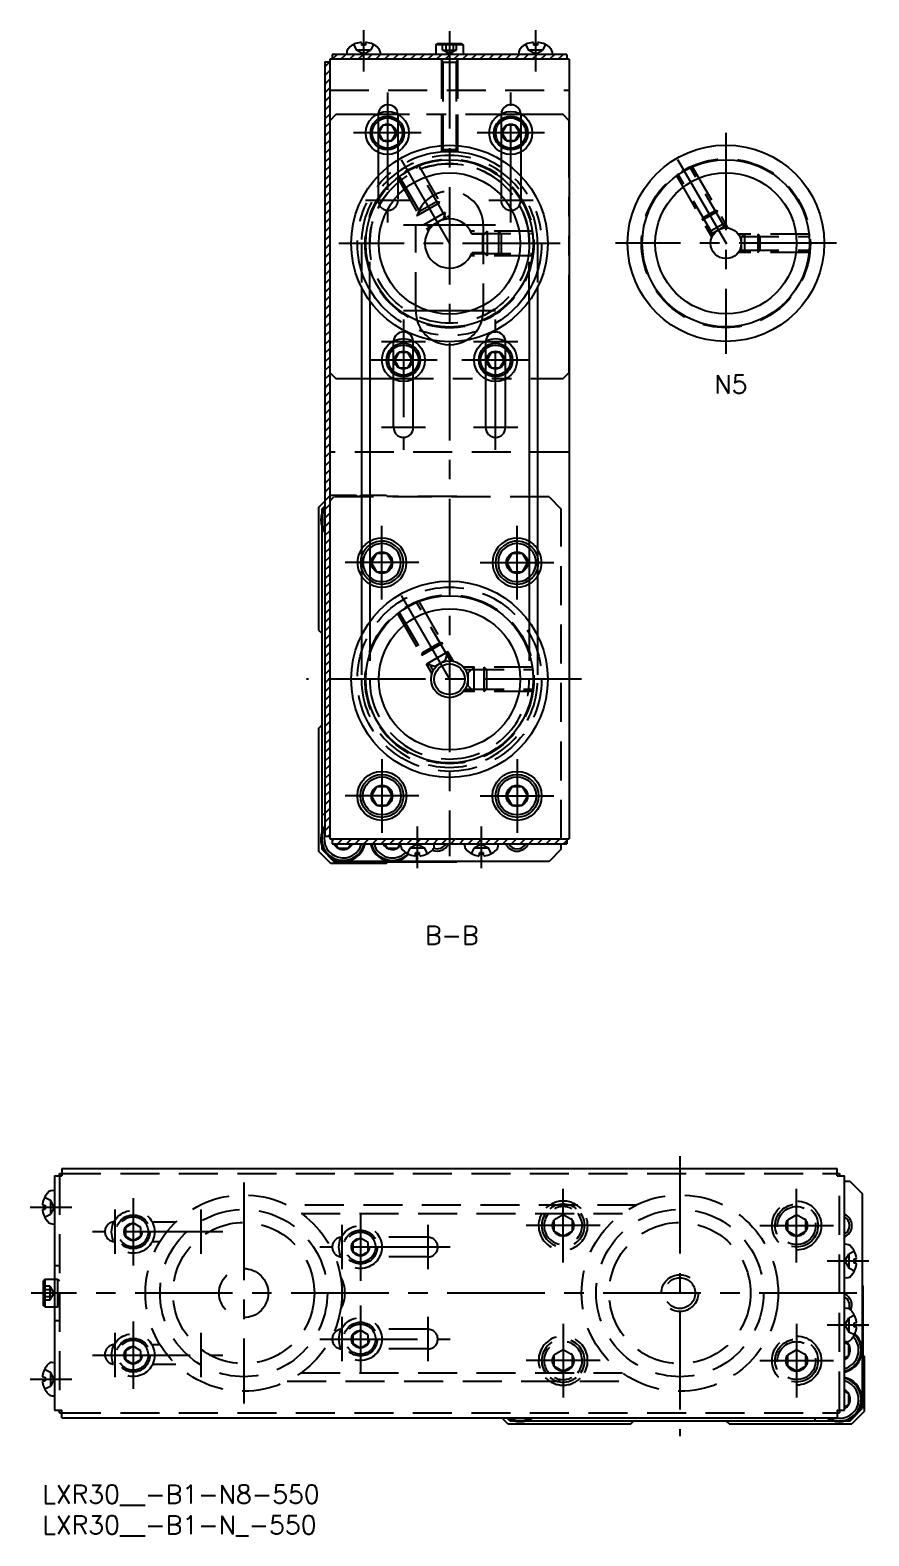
# Model space of a CAD drawing. Extents: x -2 to 875, y -8 to 279.
# Drawn here: x -2 to 134.5, y -8.3 to 237 of the extents above; entities that cross this region are included whole.
import ezdxf

# ---------------------------------------------------------------- set-up
doc = ezdxf.new("R2010")
doc.units = 0
doc.header["$LTSCALE"] = 0.5
for name, pattern in [('CENTER', [50.8, 31.75, -6.35, 6.35, -6.35]), ('DASHED', [19.05, 12.7, -6.35]), ('PHANTOM', [63.5, 31.75, -6.35, 6.35, -6.35, 6.35, -6.35])]:
    doc.linetypes.add(name, pattern=pattern)
for name, color, linetype in [('MSM_CENTER', 1, 'CENTER'), ('MSM_CONTINUOUS', 7, 'CONTINUOUS'), ('MSM_DASHED', 4, 'DASHED'), ('MSM_IMAGINARY', 6, 'PHANTOM'), ('MSM_NARROW', 5, 'CONTINUOUS'), ('MSM_PART_NUMBER', 7, 'CONTINUOUS')]:
    doc.layers.add(name, color=color, linetype=linetype)
doc.styles.get("Standard").update_dxf_attribs({"font": 'txt.shx', "height": 3, "bigfont": 'bigfont.shx'})

# ---------------------------------------------------------------- blocks, each defined once
blk = doc.blocks.new('*U2')
at = {"layer": 'MSM_PART_NUMBER'}
blk.add_text('LXR30__-B1-N8-550', height=3, dxfattribs=at).set_placement((0, -3))
blk = doc.blocks.new('*U3')
at = {"layer": 'MSM_PART_NUMBER'}
blk.add_text('LXR30__-B1-N_-550', height=3, dxfattribs=at).set_placement((0, -8))

msp = doc.modelspace()

# ---------------------------------------------------------------- linework, layer by layer
at = {"layer": 'MSM_CENTER'}
for p, q in [((52.26, 237.03), (52.26, 230.27)), ((66.26, 236.87), (66.26, 102.47)), ((80.26, 237.03), (80.26, 230.27)), ((56.15, 226.86), (56.15, 205.66)), ((76.24, 205.67), (76.24, 226.87)), ((59.77, 223.26), (52.57, 223.26)), ((79.86, 223.27), (72.66, 223.27)), ((61.65, 220.27), (50.65, 220.27)), ((81.74, 220.27), (70.74, 220.27)), ((111.26, 220.3), (111.26, 184.3)), ((58.39, 215.91), (67.26, 200.54)), ((103.39, 215.94), (112.26, 200.57)), ((59.77, 209.26), (52.57, 209.26)), ((79.86, 209.27), (72.66, 209.27)), ((73.76, 205.27), (58.76, 205.27)), ((84.26, 202.27), (48.26, 202.27)), ((129.26, 202.3), (93.26, 202.3)), ((73.76, 191.27), (58.76, 191.27)), ((58.76, 189.87), (58.76, 168.67)), ((73.76, 168.67), (73.76, 189.87)), ((62.38, 186.27), (55.18, 186.27)), ((77.38, 186.27), (70.18, 186.27)), ((64.26, 183.27), (53.26, 183.27)), ((79.26, 183.27), (68.26, 183.27)), ((62.38, 172.27), (55.18, 172.27)), ((77.38, 172.27), (70.18, 172.27)), ((55.26, 144.27), (55.26, 156.27)), ((77.26, 144.27), (77.26, 156.27)), ((61.26, 150.27), (49.26, 150.27)), ((71.26, 150.27), (83.26, 150.27)), ((58.39, 144.91), (67.26, 129.54)), ((87.76, 131.27), (42.96, 131.27)), ((55.26, 118.27), (55.26, 106.27)), ((77.26, 118.27), (77.26, 106.27)), ((61.26, 112.27), (49.26, 112.27)), ((71.26, 112.27), (83.26, 112.27)), ((61.06, 100.51), (61.06, 107.27)), ((71.46, 100.51), (71.46, 107.27)), ((103.76, 53.57), (103.76, 7.97)), ((32.76, 49.27), (32.76, 13.27)), ((14.76, 46.75), (14.76, 35.75)), ((84.76, 36.27), (84.76, 48.27)), ((122.76, 36.27), (122.76, 48.27)), ((-2, 45.27), (4.76, 45.27)), ((11.76, 44.87), (11.76, 37.67)), ((25.76, 44.87), (25.76, 37.67)), ((51.76, 44.27), (51.76, 33.27)), ((48.76, 42.39), (48.76, 35.19)), ((62.76, 42.39), (62.76, 35.19)), ((90.76, 42.27), (78.76, 42.27)), ((116.76, 42.27), (128.76, 42.27)), ((29.36, 41.25), (8.16, 41.25)), ((66.36, 38.77), (45.16, 38.77)), ((134.52, 36.47), (127.76, 36.47)), ((132.56, 31.27), (-1.84, 31.27)), ((48.76, 27.39), (48.76, 20.19)), ((51.76, 29.27), (51.76, 18.27)), ((62.76, 27.39), (62.76, 20.19)), ((11.77, 24.77), (11.77, 17.57)), ((14.76, 26.66), (14.76, 15.66)), ((25.77, 24.77), (25.77, 17.57)), ((84.76, 26.27), (84.76, 14.27)), ((122.76, 26.27), (122.76, 14.27)), ((134.52, 26.07), (127.76, 26.07)), ((45.16, 23.77), (66.36, 23.77)), ((8.17, 21.16), (29.37, 21.16)), ((90.76, 20.27), (78.76, 20.27)), ((116.76, 20.27), (128.76, 20.27)), ((-2, 17.27), (4.76, 17.27))]:
    msp.add_line(p, q, dxfattribs=at)
at = {"layer": 'MSM_CONTINUOUS'}
for p, q in [((85.36, 233.07), (47.16, 233.07)), ((47.16, 233.07), (47.16, 232.27)), ((49.55, 233.47), (49.51, 233.07)), ((51.93, 234.94), (51.95, 234.57)), ((52.58, 234.57), (51.95, 234.57)), ((52.59, 234.94), (52.58, 234.57)), ((54.98, 233.47), (55.01, 233.07)), ((64.01, 234.62), (64.26, 234.87)), ((64.01, 234.62), (64.01, 233.07)), ((68.51, 234.62), (64.01, 234.62)), ((64.26, 234.87), (68.26, 234.87)), ((68.26, 234.87), (68.51, 234.62)), ((68.51, 234.62), (68.51, 233.07)), ((77.55, 233.47), (77.51, 233.07)), ((79.93, 234.94), (79.95, 234.57)), ((80.58, 234.57), (79.95, 234.57)), ((80.59, 234.94), (80.58, 234.57)), ((82.98, 233.47), (83.01, 233.07)), ((85.36, 233.07), (85.36, 232.27)), ((45.96, 231.87), (46.76, 231.87)), ((45.96, 231.87), (45.96, 105.67)), ((46.76, 232.27), (46.76, 105.27)), ((85.76, 232.27), (46.76, 232.27)), ((85.76, 232.27), (85.76, 105.27)), ((55.43, 221.52), (54.71, 220.27)), ((56.87, 221.52), (55.43, 221.52)), ((57.59, 220.27), (56.87, 221.52)), ((75.52, 221.52), (74.8, 220.27)), ((76.96, 221.52), (75.52, 221.52)), ((77.69, 220.27), (76.96, 221.52)), ((54.71, 220.27), (55.43, 219.02)), ((55.43, 219.02), (56.87, 219.02)), ((56.87, 219.02), (57.59, 220.27)), ((74.8, 220.27), (75.52, 219.02)), ((75.52, 219.02), (76.96, 219.02)), ((76.96, 219.02), (77.69, 220.27)), ((54.66, 217.1), (54.66, 213.29)), ((57.86, 217.22), (57.86, 215.89)), ((74.66, 217.15), (74.66, 215.89)), ((77.86, 217.17), (77.86, 213.29)), ((71.66, 203.77), (69.97, 203.77)), ((71.66, 200.77), (71.66, 203.77)), ((71.66, 200.77), (69.97, 200.77)), ((51.91, 195.2), (51.91, 138.34)), ((80.61, 195.2), (80.61, 138.34)), ((53.27, 192.93), (53.27, 140.61)), ((79.25, 192.93), (79.25, 140.61)), ((58.04, 184.52), (57.32, 183.27)), ((59.48, 184.52), (58.04, 184.52)), ((60.2, 183.27), (59.48, 184.52)), ((73.04, 184.52), (72.32, 183.27)), ((74.48, 184.52), (73.04, 184.52)), ((75.2, 183.27), (74.48, 184.52)), ((57.32, 183.27), (58.04, 182.02)), ((58.04, 182.02), (59.48, 182.02)), ((59.48, 182.02), (60.2, 183.27)), ((72.32, 183.27), (73.04, 182.02)), ((73.04, 182.02), (74.48, 182.02)), ((74.48, 182.02), (75.2, 183.27)), ((57.16, 172.27), (57.16, 180.16)), ((60.36, 172.27), (60.36, 180.16)), ((72.16, 172.27), (72.16, 180.16)), ((75.36, 172.27), (75.36, 180.16)), ((44.96, 159.27), (45.96, 160.27)), ((45.46, 158.97), (45.96, 159.47)), ((44.96, 159.27), (44.96, 139.27)), ((45.46, 158.97), (45.46, 158.3)), ((45.46, 156.23), (45.46, 106.3)), ((54.4, 151.77), (53.53, 150.27)), ((53.53, 150.27), (54.4, 148.77)), ((56.13, 151.77), (54.4, 151.77)), ((56.99, 150.27), (56.13, 151.77)), ((56.13, 148.77), (56.99, 150.27)), ((76.4, 151.77), (75.53, 150.27)), ((75.53, 150.27), (76.4, 148.77)), ((78.13, 151.77), (76.4, 151.77)), ((78.99, 150.27), (78.13, 151.77)), ((78.13, 148.77), (78.99, 150.27)), ((54.4, 148.77), (56.13, 148.77)), ((76.4, 148.77), (78.13, 148.77)), ((44.96, 139.27), (45.46, 138.77)), ((44.96, 123.27), (45.46, 123.77)), ((44.96, 123.27), (44.96, 103.27)), ((54.4, 113.77), (53.53, 112.27)), ((56.13, 113.77), (54.4, 113.77)), ((56.99, 112.27), (56.13, 113.77)), ((76.4, 113.77), (75.53, 112.27)), ((78.13, 113.77), (76.4, 113.77)), ((78.99, 112.27), (78.13, 113.77)), ((53.53, 112.27), (54.4, 110.77)), ((54.4, 110.77), (56.13, 110.77)), ((56.13, 110.77), (56.99, 112.27)), ((75.53, 112.27), (76.4, 110.77)), ((76.4, 110.77), (78.13, 110.77)), ((78.13, 110.77), (78.99, 112.27)), ((45.46, 109.27), (45.96, 109.27)), ((46.76, 105.67), (45.96, 105.67)), ((46.96, 101.27), (44.96, 103.27)), ((45.46, 104.23), (45.46, 103.57)), ((45.46, 103.57), (47.46, 101.57)), ((46.76, 105.27), (85.76, 105.27)), ((47.16, 105.27), (47.16, 104.47)), ((47.16, 104.47), (85.36, 104.47)), ((47.69, 104.47), (48.1, 103.77)), ((48.1, 103.77), (49.83, 103.77)), ((49.83, 103.77), (50.23, 104.47)), ((55.69, 104.47), (56.1, 103.77)), ((56.1, 103.77), (57.83, 103.77)), ((57.83, 103.77), (58.23, 104.47)), ((58.35, 104.07), (58.31, 104.47)), ((63.78, 104.07), (63.81, 104.47)), ((68.75, 104.07), (68.71, 104.47)), ((74.18, 104.07), (74.21, 104.47)), ((84.46, 103.57), (82.46, 101.57)), ((84.46, 103.57), (84.46, 104.47)), ((85.36, 105.27), (85.36, 104.47)), ((55.96, 101.27), (46.96, 101.27)), ((82.46, 101.57), (47.46, 101.57)), ((55.96, 101.27), (56.16, 101.47)), ((67.46, 101.47), (56.16, 101.47)), ((60.73, 102.59), (60.75, 102.97)), ((61.38, 102.97), (60.75, 102.97)), ((60.96, 101.57), (60.96, 102.97)), ((61.39, 102.59), (61.38, 102.97)), ((67.56, 101.57), (67.46, 101.47)), ((71.13, 102.59), (71.15, 102.97)), ((71.78, 102.97), (71.15, 102.97)), ((71.79, 102.59), (71.78, 102.97)), ((3.16, 51.57), (129.36, 51.57)), ((3.16, 51.57), (3.16, 50.37)), ((129.36, 50.37), (129.36, 51.57)), ((1.96, 50.37), (1.96, 12.17)), ((1.96, 50.37), (3.16, 50.37)), ((2.76, 50.77), (3.16, 50.77)), ((2.76, 50.37), (2.76, 50.77)), ((129.36, 50.77), (129.76, 50.77)), ((129.36, 50.37), (130.56, 50.37)), ((129.76, 50.77), (129.76, 50.37)), ((130.56, 12.17), (130.56, 50.37)), ((131.46, 49.47), (130.56, 49.47)), ((131.46, 49.47), (133.46, 47.47)), ((1.56, 47.98), (1.96, 48.02)), ((133.46, 47.47), (133.46, 12.47)), ((0.09, 45.6), (0.46, 45.58)), ((0.09, 44.94), (0.46, 44.95)), ((0.46, 45.58), (0.46, 44.95)), ((1.56, 42.55), (1.96, 42.52)), ((130.96, 39.18), (130.56, 39.22)), ((132.44, 36.8), (132.06, 36.78)), ((132.06, 36.78), (132.06, 36.15)), ((132.44, 36.14), (132.06, 36.15)), ((0.16, 33.27), (0.41, 33.52)), ((0.16, 29.27), (0.16, 33.27)), ((0.41, 33.52), (0.41, 29.02)), ((0.41, 33.52), (1.96, 33.52)), ((130.96, 33.75), (130.56, 33.72)), ((133.46, 32.57), (133.56, 32.47)), ((133.56, 32.47), (133.56, 21.17)), ((0.41, 29.02), (0.16, 29.27)), ((0.41, 29.02), (1.96, 29.02)), ((130.96, 28.78), (130.56, 28.82)), ((132.44, 26.4), (132.06, 26.38)), ((132.06, 26.38), (132.06, 25.75)), ((133.46, 25.97), (132.06, 25.97)), ((132.44, 25.74), (132.06, 25.75)), ((130.96, 23.35), (130.56, 23.32)), ((131.26, 22.83), (130.56, 23.24)), ((131.26, 21.1), (131.26, 22.83)), ((1.56, 19.98), (1.96, 20.02)), ((130.56, 20.7), (131.26, 21.1)), ((133.76, 20.97), (133.56, 21.17)), ((133.76, 20.97), (133.76, 11.97)), ((0.09, 17.6), (0.46, 17.58)), ((0.46, 17.58), (0.46, 16.95)), ((0.09, 16.94), (0.46, 16.95)), ((131.26, 14.83), (130.56, 15.24)), ((131.26, 13.1), (131.26, 14.83)), ((1.56, 14.55), (1.96, 14.52)), ((130.56, 12.7), (131.26, 13.1)), ((131.46, 10.47), (133.46, 12.47)), ((1.96, 12.17), (3.16, 12.17)), ((2.76, 11.77), (2.76, 12.17)), ((2.76, 11.77), (3.16, 11.77)), ((3.16, 10.97), (3.16, 12.17)), ((3.16, 10.97), (129.36, 10.97)), ((75.76, 9.97), (74.76, 10.97)), ((76.06, 10.47), (75.56, 10.97)), ((75.76, 9.97), (95.76, 9.97)), ((76.06, 10.47), (76.73, 10.47)), ((78.8, 10.47), (128.73, 10.47)), ((95.76, 9.97), (96.26, 10.47)), ((111.76, 9.97), (111.26, 10.47)), ((111.76, 9.97), (131.76, 9.97)), ((125.76, 10.47), (125.76, 10.97)), ((129.36, 12.17), (130.56, 12.17)), ((129.36, 12.17), (129.36, 10.97)), ((129.36, 11.77), (129.76, 11.77)), ((129.76, 12.17), (129.76, 11.77)), ((130.8, 10.47), (131.46, 10.47)), ((133.76, 11.97), (131.76, 9.97))]:
    msp.add_line(p, q, dxfattribs=at)
for centre, radius in [((56.15, 220.27), 3.5), ((76.24, 220.27), 3.5), ((56.15, 220.27), 2.75), ((56.15, 220.27), 2.45), ((56.15, 220.27), 1.44), ((76.24, 220.27), 2.75), ((76.24, 220.27), 2.45), ((76.24, 220.27), 1.44), ((66.26, 202.27), 16), ((66.26, 202.27), 13.62), ((111.26, 202.3), 16), ((111.26, 202.3), 13.62), ((66.26, 202.27), 11.5), ((111.26, 202.3), 11.5), ((111.26, 202.3), 2.5), ((58.76, 183.27), 3.5), ((73.76, 183.27), 3.5), ((58.76, 183.27), 2.75), ((58.76, 183.27), 2.45), ((58.76, 183.27), 1.44), ((73.76, 183.27), 2.75), ((73.76, 183.27), 2.45), ((73.76, 183.27), 1.44), ((55.26, 150.27), 1.73), ((77.26, 150.27), 1.73), ((66.26, 131.27), 16), ((66.26, 131.27), 13.62), ((66.26, 131.27), 11.5), ((66.26, 131.27), 3), ((66.26, 131.27), 2.5), ((55.26, 112.27), 4), ((55.26, 112.27), 3.5), ((55.26, 112.27), 3.1), ((77.26, 112.27), 4), ((77.26, 112.27), 3.5), ((77.26, 112.27), 3.1), ((55.26, 112.27), 1.73), ((77.26, 112.27), 1.73)]:
    msp.add_circle(centre, radius, dxfattribs=at)
for centre, radius, start, end in [((50.54, 233.38), 1, 133.4267, 175), ((52.26, 231.57), 3.5, 98.5396, 133.4267), ((51.73, 234.75), 0.284, 44.1872, 87.0617), ((52.8, 234.75), 0.284, 92.9383, 135.8128), ((52.26, 231.57), 3.5, 46.5733, 81.4604), ((53.98, 233.38), 1, 5, 46.5733), ((78.54, 233.38), 1, 133.4267, 175), ((80.26, 231.57), 3.5, 98.5396, 133.4267), ((79.73, 234.75), 0.284, 44.1872, 87.0617), ((80.8, 234.75), 0.284, 92.9383, 135.8128), ((80.26, 231.57), 3.5, 46.5733, 81.4604), ((81.98, 233.38), 1, 5, 46.5733), ((56.26, 223.27), 1.6, 1.8912, 173.8055), ((76.26, 223.27), 1.6, 3.7614, 175.5224), ((66.26, 202.27), 4, 22.0243, 337.9757), ((58.76, 186.27), 1.6, 4.1217, 175.8783), ((66.26, 191.27), 5.5, 239.963, 300.037), ((73.76, 186.27), 1.6, 4.1217, 175.8783), ((58.76, 172.27), 1.6, 180, 0), ((73.76, 172.27), 1.6, 180, 0), ((48.96, 157.27), 3.65, 145.2778, 214.7222), ((48.96, 157.27), 3.5, 148.9979, 211.0021), ((48.96, 157.27), 3.1, 165.4089, 194.5911), ((55.26, 150.27), 4, 133.4325, 226.5675), ((55.26, 150.27), 3.5, 141.7868, 218.2132), ((55.26, 150.27), 4, 240.1653, 119.8347), ((55.26, 150.27), 3.5, 235.3493, 124.6507), ((55.26, 150.27), 3.1, 230.0637, 129.9363), ((77.26, 150.27), 4, 60.1653, 299.8347), ((77.26, 150.27), 3.5, 55.3493, 304.6507), ((77.26, 150.27), 3.1, 50.0637, 309.9363), ((77.26, 150.27), 4, 313.4325, 46.5675), ((77.26, 150.27), 3.5, 321.7868, 38.2132), ((55.26, 150.27), 3.1, 152.5107, 207.4893), ((77.26, 150.27), 3.1, 332.5107, 27.4893), ((48.96, 105.27), 3.65, 145.2778, 347.3392), ((48.96, 105.27), 3.5, 148.9979, 346.787), ((48.96, 105.27), 3.1, 165.4089, 345.0448), ((48.96, 105.27), 1.73, 207.5085, 332.4915), ((56.96, 105.27), 3.65, 192.6608, 316.9242), ((56.96, 105.27), 3.5, 193.213, 316.1435), ((56.96, 105.27), 3.1, 194.9552, 314.3332), ((56.96, 105.27), 1.73, 207.5085, 322.4079), ((59.34, 104.15), 1, 185, 226.5733), ((61.06, 105.97), 3.5, 226.5733, 261.4604), ((61.06, 105.97), 3.5, 278.5396, 313.4267), ((62.78, 104.15), 1, 313.4267, 355), ((64.26, 105.27), 1.62, 249.5512, 330.4276), ((69.74, 104.15), 1, 185, 226.5733), ((71.46, 105.97), 3.5, 226.5733, 261.4604), ((71.46, 105.97), 3.5, 278.5396, 313.4267), ((73.18, 104.15), 1, 313.4267, 355), ((77.26, 105.27), 1.62, 209.5724, 330.4276), ((60.53, 102.79), 0.284, 272.9383, 315.8128), ((61.6, 102.79), 0.284, 224.1872, 267.0617), ((70.93, 102.79), 0.284, 272.9383, 315.8128), ((72, 102.79), 0.284, 224.1872, 267.0617), ((3.46, 45.27), 3.5, 136.5733, 171.4604), ((1.65, 46.99), 1, 95, 136.5733), ((0.28, 45.8), 0.284, 182.9383, 225.8128), ((0.28, 44.73), 0.284, 134.1872, 177.0617), ((3.46, 45.27), 3.5, 188.5396, 223.4267), ((1.65, 43.55), 1, 223.4267, 265), ((129.76, 42.27), 1.62, 299.5724, 60.4276), ((130.88, 38.19), 1, 43.4267, 85), ((129.06, 36.47), 3.5, 8.5396, 43.4267), ((132.24, 37), 0.284, 314.1872, 357.0617), ((129.06, 36.47), 3.5, 316.5733, 351.4604), ((132.24, 35.93), 0.284, 2.9383, 45.8128), ((130.88, 34.75), 1, 275, 316.5733), ((129.76, 29.27), 1.62, 339.5512, 60.4276), ((130.88, 27.79), 1, 43.4267, 85), ((129.06, 26.07), 3.5, 8.5396, 43.4267), ((129.76, 21.97), 3.65, 282.6608, 46.9242), ((129.06, 26.07), 3.5, 316.5733, 351.4604), ((132.24, 26.6), 0.284, 314.1872, 357.0617), ((132.24, 25.53), 0.284, 2.9383, 45.8128), ((129.76, 21.97), 3.5, 283.213, 46.1435), ((129.76, 21.97), 3.1, 284.9552, 44.3332), ((129.76, 21.97), 1.73, 297.5085, 52.4079), ((130.88, 24.35), 1, 275, 316.5733), ((3.46, 17.27), 3.5, 136.5733, 171.4604), ((1.65, 18.99), 1, 95, 136.5733), ((0.28, 17.8), 0.284, 182.9383, 225.8128), ((129.76, 13.97), 3.65, 235.2778, 77.3392), ((129.76, 13.97), 3.5, 238.9979, 76.787), ((0.28, 16.73), 0.284, 134.1872, 177.0617), ((3.46, 17.27), 3.5, 188.5396, 223.4267), ((1.65, 15.55), 1, 223.4267, 265), ((129.76, 13.97), 3.1, 255.4089, 75.0448), ((129.76, 13.97), 1.73, 297.5085, 62.4915), ((77.76, 13.97), 3.65, 235.2778, 304.7222), ((77.76, 13.97), 3.5, 238.9979, 301.0021), ((77.76, 13.97), 3.1, 255.4089, 284.5911)]:
    msp.add_arc(centre, radius, start, end, dxfattribs=at)
at = {"layer": 'MSM_DASHED'}
for p, q in [((50.65, 234.68), (51.12, 233.74)), ((52.26, 233.13), (51.12, 233.74)), ((53.41, 233.74), (51.12, 233.74)), ((52.26, 233.13), (53.41, 233.74)), ((53.87, 234.68), (53.41, 233.74)), ((65.11, 233.77), (65.11, 234.87)), ((65.11, 233.77), (67.42, 233.77)), ((66.26, 233.19), (65.26, 233.77)), ((65.68, 234.87), (65.68, 233.77)), ((67.26, 233.77), (66.26, 233.19)), ((66.84, 234.87), (66.84, 233.77)), ((67.42, 233.77), (67.42, 234.87)), ((78.65, 234.68), (79.12, 233.74)), ((80.26, 233.13), (79.12, 233.74)), ((81.41, 233.74), (79.12, 233.74)), ((80.26, 233.13), (81.41, 233.74)), ((81.87, 234.68), (81.41, 233.74)), ((64.95, 232.22), (65.2, 231.77)), ((64.96, 232.17), (64.96, 217.51)), ((67.56, 231.77), (64.96, 231.77)), ((65.2, 231.77), (65.2, 217.27)), ((67.57, 232.22), (67.32, 231.77)), ((67.32, 231.77), (67.32, 217.27)), ((67.56, 232.17), (67.56, 217.51)), ((46.76, 227.27), (85.76, 227.27)), ((54.66, 223.27), (54.66, 217.1)), ((57.86, 223.27), (57.86, 217.22)), ((74.66, 223.27), (74.66, 217.15)), ((77.86, 223.27), (77.86, 217.17)), ((57.86, 215.89), (57.86, 209.27)), ((67.56, 217.51), (64.96, 217.51)), ((65.2, 217.27), (64.96, 217.51)), ((67.32, 217.27), (65.2, 217.27)), ((67.32, 217.27), (67.56, 217.51)), ((74.66, 215.89), (74.66, 209.27)), ((65.84, 206.25), (60.84, 214.9)), ((61.19, 215.05), (66.26, 206.27)), ((109.17, 203.67), (103.44, 213.61)), ((111.11, 204.8), (105.38, 214.73)), ((105.73, 214.89), (111.56, 204.78)), ((54.66, 213.29), (54.66, 209.27)), ((57.73, 213.05), (62.8, 204.27)), ((58.03, 213.28), (63.03, 204.62)), ((77.86, 213.29), (77.86, 209.27)), ((103.13, 213.39), (108.96, 203.28)), ((61.24, 206.96), (64.71, 208.96)), ((61.4, 207.55), (64.12, 209.12)), ((64.71, 208.96), (64.12, 209.12)), ((61.4, 207.55), (61.24, 206.96)), ((62.15, 205.38), (65.62, 207.38)), ((63.18, 205.11), (65.34, 206.36)), ((65.34, 206.36), (65.62, 207.38)), ((107.37, 206.05), (109.96, 207.55)), ((107.48, 206.47), (107.37, 206.05)), ((107.48, 206.47), (109.54, 207.66)), ((109.96, 207.55), (109.54, 207.66)), ((60.76, 191.27), (60.76, 205.27)), ((62.15, 205.38), (63.18, 205.11)), ((79.86, 204.27), (69.73, 204.27)), ((69.92, 203.89), (79.92, 203.89)), ((72.41, 204.27), (71.66, 203.52)), ((71.76, 205.27), (71.76, 191.27)), ((72.41, 204.27), (72.41, 200.27)), ((74.66, 203.84), (74.23, 204.27)), ((74.23, 204.27), (74.23, 200.27)), ((74.66, 203.84), (74.66, 200.7)), ((108.46, 204.15), (111.06, 205.65)), ((108.46, 204.15), (109.15, 203.97)), ((109.15, 203.97), (110.88, 204.97)), ((110.88, 204.97), (111.06, 205.65)), ((124.86, 203.8), (113.26, 203.8)), ((114.26, 203.8), (113.76, 203.3)), ((114.26, 203.8), (114.26, 200.8)), ((116.76, 203.49), (116.45, 203.8)), ((116.45, 203.8), (116.45, 200.8)), ((51.91, 202.27), (51.91, 195.2)), ((53.27, 192.93), (53.27, 202.27)), ((71.66, 203.52), (71.66, 201.02)), ((79.25, 192.93), (79.25, 202.27)), ((80.61, 202.27), (80.61, 195.2)), ((113.5, 203.42), (124.92, 203.42)), ((113.5, 201.18), (124.92, 201.18)), ((113.76, 203.3), (113.76, 201.3)), ((113.76, 201.3), (114.26, 200.8)), ((116.76, 203.49), (116.76, 201.11)), ((79.86, 200.27), (69.73, 200.27)), ((69.92, 200.65), (79.92, 200.65)), ((71.66, 201.02), (72.41, 200.27)), ((74.23, 200.27), (74.66, 200.7)), ((124.86, 200.8), (113.26, 200.8)), ((116.45, 200.8), (116.76, 201.11)), ((57.16, 180.16), (57.16, 186.27)), ((60.36, 180.16), (60.36, 186.27)), ((72.16, 180.16), (72.16, 186.27)), ((75.36, 180.16), (75.36, 186.27)), ((85.76, 168.27), (46.76, 168.27)), ((46.76, 161.07), (46.96, 161.27)), ((46.76, 160.27), (47.46, 160.97)), ((46.96, 161.27), (51.06, 161.27)), ((82.46, 160.97), (47.46, 160.97)), ((51.86, 161.27), (55.96, 161.27)), ((55.96, 161.27), (56.16, 161.07)), ((67.46, 161.07), (56.16, 161.07)), ((67.46, 161.07), (67.56, 160.97)), ((82.46, 160.97), (84.46, 158.97)), ((84.46, 105.27), (84.46, 158.97)), ((66.4, 134.27), (60.84, 143.9)), ((61.19, 144.05), (66.88, 134.2)), ((53.27, 140.61), (53.27, 131.27)), ((57.73, 142.05), (63.41, 132.2)), ((58.03, 142.28), (63.6, 132.64)), ((79.25, 140.61), (79.25, 131.27)), ((51.91, 138.34), (51.91, 131.27)), ((80.61, 138.34), (80.61, 131.27)), ((65.18, 137.14), (61.72, 135.14)), ((61.86, 135.65), (61.72, 135.14)), ((61.86, 135.65), (64.67, 137.27)), ((65.99, 135.73), (62.53, 133.73)), ((65.18, 137.14), (64.67, 137.27)), ((65.63, 134.37), (65.99, 135.73)), ((63.9, 133.37), (62.53, 133.73)), ((63.9, 133.37), (65.63, 134.37)), ((79.86, 133.27), (68.5, 133.27)), ((68.79, 132.89), (79.92, 132.89)), ((69.26, 132.27), (70.26, 133.27)), ((70.26, 129.27), (70.26, 133.27)), ((71.88, 129.27), (71.88, 133.27)), ((72.26, 132.89), (71.88, 133.27)), ((72.26, 132.89), (72.26, 129.65)), ((69.26, 132.27), (69.26, 130.27)), ((69.26, 130.27), (70.26, 129.27)), ((79.86, 129.27), (68.5, 129.27)), ((68.79, 129.65), (79.92, 129.65)), ((71.88, 129.27), (72.26, 129.65)), ((59.45, 102.86), (59.92, 103.79)), ((61.06, 104.4), (59.92, 103.79)), ((59.92, 103.79), (62.21, 103.79)), ((61.06, 104.4), (62.21, 103.79)), ((62.67, 102.86), (62.21, 103.79)), ((69.85, 102.86), (70.32, 103.79)), ((71.46, 104.4), (70.32, 103.79)), ((70.32, 103.79), (72.61, 103.79)), ((71.46, 104.4), (72.61, 103.79)), ((73.07, 102.86), (72.61, 103.79)), ((2.76, 50.37), (2.76, 12.17)), ((3.16, 50.77), (129.36, 50.77)), ((129.76, 12.17), (129.76, 50.37)), ((0.35, 46.88), (1.29, 46.41)), ((1.9, 45.27), (1.29, 46.41)), ((1.29, 46.41), (1.29, 44.12)), ((1.9, 45.27), (1.29, 44.12)), ((96.69, 45.62), (39.83, 45.62)), ((42.1, 44.26), (94.42, 44.26)), ((0.35, 43.66), (1.29, 44.12)), ((14.76, 42.69), (13.51, 41.97)), ((13.51, 41.97), (13.51, 40.53)), ((16.01, 41.97), (14.76, 42.69)), ((16.01, 40.53), (16.01, 41.97)), ((17.86, 42.87), (21.74, 42.87)), ((84.76, 44), (83.26, 43.13)), ((83.26, 43.13), (83.26, 41.4)), ((86.26, 43.13), (84.76, 44)), ((86.26, 41.4), (86.26, 43.13)), ((122.76, 44), (121.26, 43.13)), ((121.26, 43.13), (121.26, 41.4)), ((124.26, 43.13), (122.76, 44)), ((124.26, 41.4), (124.26, 43.13)), ((13.51, 40.53), (14.76, 39.81)), ((14.76, 39.81), (16.01, 40.53)), ((17.88, 39.67), (19.14, 39.67)), ((51.76, 40.21), (50.51, 39.49)), ((50.51, 39.49), (50.51, 38.05)), ((53.01, 39.49), (51.76, 40.21)), ((53.01, 38.05), (53.01, 39.49)), ((62.76, 40.37), (54.87, 40.37)), ((83.26, 41.4), (84.76, 40.54)), ((84.76, 40.54), (86.26, 41.4)), ((121.26, 41.4), (122.76, 40.54)), ((122.76, 40.54), (124.26, 41.4)), ((50.51, 38.05), (51.76, 37.32)), ((51.76, 37.32), (53.01, 38.05)), ((62.76, 37.17), (54.87, 37.17)), ((130.63, 36.47), (131.24, 37.61)), ((132.17, 38.08), (131.24, 37.61)), ((131.24, 37.61), (131.24, 35.32)), ((1.96, 35.78), (2.76, 35.78)), ((130.63, 36.47), (131.24, 35.32)), ((132.17, 34.86), (131.24, 35.32)), ((1.26, 32.42), (0.16, 32.42)), ((1.26, 30.11), (1.26, 32.42)), ((1.26, 32.27), (1.84, 31.27)), ((1.96, 33.52), (2.51, 33.52)), ((2.51, 29.02), (2.51, 33.52)), ((2.51, 33.52), (2.76, 33.27)), ((0.16, 31.85), (1.26, 31.85)), ((0.16, 30.69), (1.26, 30.69)), ((1.26, 30.11), (0.16, 30.11)), ((1.84, 31.27), (1.26, 30.27)), ((1.96, 29.02), (2.51, 29.02)), ((2.76, 29.27), (2.51, 29.02)), ((130.63, 26.07), (131.24, 27.21)), ((132.17, 27.68), (131.24, 27.21)), ((131.24, 27.21), (131.24, 24.92)), ((2.76, 26.76), (1.96, 26.76)), ((51.76, 25.21), (50.51, 24.49)), ((53.01, 24.49), (51.76, 25.21)), ((62.76, 25.37), (54.87, 25.37)), ((130.63, 26.07), (131.24, 24.92)), ((132.17, 24.46), (131.24, 24.92)), ((14.76, 22.6), (13.51, 21.88)), ((16.01, 21.88), (14.76, 22.6)), ((17.81, 22.87), (19.14, 22.87)), ((50.51, 24.49), (50.51, 23.05)), ((50.51, 23.05), (51.76, 22.32)), ((51.76, 22.32), (53.01, 23.05)), ((53.01, 23.05), (53.01, 24.49)), ((62.76, 22.17), (54.87, 22.17)), ((13.51, 21.88), (13.51, 20.43)), ((13.51, 20.43), (14.76, 19.71)), ((14.76, 19.71), (16.01, 20.43)), ((16.01, 20.43), (16.01, 21.88)), ((17.93, 19.67), (21.74, 19.67)), ((84.76, 22), (83.26, 21.13)), ((83.26, 21.13), (83.26, 19.4)), ((86.26, 21.13), (84.76, 22)), ((86.26, 19.4), (86.26, 21.13)), ((122.76, 22), (121.26, 21.13)), ((121.26, 21.13), (121.26, 19.4)), ((124.26, 21.13), (122.76, 22)), ((124.26, 19.4), (124.26, 21.13)), ((0.35, 18.88), (1.29, 18.41)), ((1.29, 18.41), (1.29, 16.12)), ((1.9, 17.27), (1.29, 18.41)), ((1.9, 17.27), (1.29, 16.12)), ((42.1, 18.28), (94.42, 18.28)), ((83.26, 19.4), (84.76, 18.54)), ((84.76, 18.54), (86.26, 19.4)), ((121.26, 19.4), (122.76, 18.54)), ((122.76, 18.54), (124.26, 19.4)), ((0.35, 15.66), (1.29, 16.12)), ((39.83, 16.92), (96.69, 16.92)), ((3.16, 11.77), (129.36, 11.77))]:
    msp.add_line(p, q, dxfattribs=at)
for centre, radius in [((66.26, 202.27), 13.75), ((111.26, 202.3), 13.75), ((66.26, 202.27), 12.99), ((66.26, 131.27), 15), ((66.26, 131.27), 13.75), ((32.76, 31.27), 16), ((103.76, 31.27), 16), ((14.76, 41.25), 3.5), ((32.76, 31.27), 13.62), ((103.76, 31.27), 13.62), ((122.76, 42.27), 4), ((122.76, 42.27), 3.5), ((122.76, 42.27), 3.1), ((14.76, 41.25), 2.75), ((14.76, 41.25), 2.45), ((14.76, 41.25), 1.44), ((32.76, 31.27), 11.5), ((51.76, 38.77), 3.5), ((84.76, 42.27), 1.73), ((103.76, 31.27), 11.5), ((122.76, 42.27), 1.73), ((51.76, 38.77), 2.75), ((51.76, 38.77), 2.45), ((51.76, 38.77), 1.44), ((32.76, 31.27), 4), ((103.76, 31.27), 3), ((103.76, 31.27), 2.5), ((51.76, 23.77), 3.5), ((14.76, 21.16), 3.5), ((51.76, 23.77), 2.75), ((51.76, 23.77), 2.45), ((51.76, 23.77), 1.44), ((14.76, 21.16), 2.75), ((14.76, 21.16), 2.45), ((14.76, 21.16), 1.44), ((122.76, 20.27), 4), ((122.76, 20.27), 3.5), ((122.76, 20.27), 3.1), ((84.76, 20.27), 1.73), ((122.76, 20.27), 1.73)]:
    msp.add_circle(centre, radius, dxfattribs=at)
for centre, radius, start, end in [((64.86, 232.17), 0.1, 0, 90), ((67.66, 232.17), 0.1, 90, 180), ((56.26, 223.27), 1.6, 173.8055, 180), ((56.26, 223.27), 1.6, 0, 1.8912), ((76.26, 223.27), 1.6, 175.5224, 180), ((76.26, 223.27), 1.6, 0, 3.7614), ((66.26, 202.27), 14.35, 0, 180), ((66.26, 202.27), 12.99, 0, 180), ((56.26, 209.27), 1.6, 180, 0), ((66.26, 205.27), 5.5, 0, 180), ((76.26, 209.27), 1.6, 180, 0), ((66.26, 191.27), 5.5, 180, 239.963), ((66.26, 191.27), 5.5, 300.037, 0), ((58.76, 186.27), 1.6, 175.8783, 180), ((58.76, 186.27), 1.6, 0, 4.1217), ((73.76, 186.27), 1.6, 175.8783, 180), ((73.76, 186.27), 1.6, 0, 4.1217), ((51.46, 161.57), 0.5, 216.8699, 323.1301), ((55.26, 150.27), 4, 119.8347, 133.4325), ((55.26, 150.27), 3.5, 124.6507, 141.7868), ((55.26, 150.27), 3.1, 129.9363, 152.5107), ((77.26, 150.27), 4, 46.5675, 60.1653), ((77.26, 150.27), 3.5, 38.2132, 55.3493), ((77.26, 150.27), 3.1, 27.4893, 50.0637), ((55.26, 150.27), 3.1, 207.4893, 230.0637), ((55.26, 150.27), 3.5, 218.2132, 235.3493), ((55.26, 150.27), 4, 226.5675, 240.1653), ((77.26, 150.27), 3.1, 309.9363, 332.5107), ((77.26, 150.27), 3.5, 304.6507, 321.7868), ((77.26, 150.27), 4, 299.8347, 313.4325), ((66.26, 131.27), 14.35, 180, 0), ((66.26, 131.27), 12.99, 180, 0), ((84.76, 42.27), 4, 150.1653, 29.8347), ((84.76, 42.27), 3.5, 145.3493, 34.6507), ((84.76, 42.27), 3.1, 140.0637, 39.9363), ((84.76, 42.27), 4, 43.4325, 136.5675), ((84.76, 42.27), 3.5, 51.7868, 128.2132), ((84.76, 42.27), 3.1, 62.5107, 117.4893), ((11.76, 41.27), 1.6, 93.7614, 265.5224), ((48.76, 38.77), 1.6, 94.1217, 265.8783), ((62.76, 38.77), 1.6, 270, 90), ((43.76, 31.27), 5.5, 329.963, 30.037), ((48.76, 23.77), 1.6, 94.1217, 265.8783), ((62.76, 23.77), 1.6, 270, 90), ((11.76, 21.27), 1.6, 91.8912, 263.8055), ((84.76, 20.27), 4, 330.1653, 209.8347), ((84.76, 20.27), 3.5, 325.3493, 214.6507), ((84.76, 20.27), 3.1, 320.0637, 219.9363), ((84.76, 20.27), 4, 223.4325, 316.5675), ((84.76, 20.27), 3.5, 231.7868, 308.2132), ((84.76, 20.27), 3.1, 242.5107, 297.4893)]:
    msp.add_arc(centre, radius, start, end, dxfattribs=at)
at = {"layer": 'MSM_IMAGINARY'}
for p, q in [((47.76, 223.27), (46.76, 222.27)), ((84.76, 223.27), (47.76, 223.27)), ((64.96, 223.27), (64.96, 217.21)), ((65.2, 223.27), (65.2, 217.27)), ((67.32, 223.27), (67.32, 217.27)), ((67.56, 223.27), (67.56, 217.21)), ((85.76, 222.27), (84.76, 223.27)), ((46.76, 222.27), (46.76, 181.27)), ((85.76, 181.27), (85.76, 222.27)), ((46.76, 181.27), (47.76, 180.27)), ((47.76, 180.27), (84.76, 180.27)), ((85.76, 181.27), (84.76, 180.27))]:
    msp.add_line(p, q, dxfattribs=at)
msp.add_circle((66.26, 202.27), 15, dxfattribs=at)
at = {"layer": 'MSM_NARROW'}
for p, q in [((47.18, 232.27), (47.98, 233.07)), ((48.59, 232.27), (49.39, 233.07)), ((50.01, 232.27), (50.81, 233.07)), ((51.42, 232.27), (52.22, 233.07)), ((52.84, 232.27), (53.64, 233.07)), ((54.25, 232.27), (55.05, 233.07)), ((55.67, 232.27), (56.47, 233.07)), ((57.08, 232.27), (57.88, 233.07)), ((58.49, 232.27), (59.29, 233.07)), ((59.91, 232.27), (60.71, 233.07)), ((61.32, 232.27), (62.12, 233.07)), ((62.74, 232.27), (63.54, 233.07)), ((64.15, 232.27), (64.95, 233.07)), ((65.57, 232.27), (66.37, 233.07)), ((66.98, 232.27), (67.78, 233.07)), ((68.39, 232.27), (69.19, 233.07)), ((69.81, 232.27), (70.61, 233.07)), ((71.22, 232.27), (72.02, 233.07)), ((72.64, 232.27), (73.44, 233.07)), ((74.05, 232.27), (74.85, 233.07)), ((75.46, 232.27), (76.26, 233.07)), ((76.88, 232.27), (77.68, 233.07)), ((78.29, 232.27), (79.09, 233.07)), ((79.71, 232.27), (80.51, 233.07)), ((81.12, 232.27), (81.92, 233.07)), ((82.54, 232.27), (83.34, 233.07)), ((83.95, 232.27), (84.75, 233.07)), ((45.96, 231.05), (46.76, 231.85)), ((45.96, 229.63), (46.76, 230.43)), ((45.96, 228.22), (46.76, 229.02)), ((45.96, 226.81), (46.76, 227.61)), ((45.96, 225.39), (46.76, 226.19)), ((45.96, 223.98), (46.76, 224.78)), ((45.96, 222.56), (46.76, 223.36)), ((45.96, 221.15), (46.76, 221.95)), ((45.96, 219.74), (46.76, 220.54)), ((45.96, 218.32), (46.76, 219.12)), ((45.96, 216.91), (46.76, 217.71)), ((45.96, 215.49), (46.76, 216.29)), ((45.96, 214.08), (46.76, 214.88)), ((45.96, 212.66), (46.76, 213.46)), ((45.96, 211.25), (46.76, 212.05)), ((45.96, 209.84), (46.76, 210.64)), ((45.96, 208.42), (46.76, 209.22)), ((45.96, 207.01), (46.76, 207.81)), ((45.96, 205.59), (46.76, 206.39)), ((45.96, 204.18), (46.76, 204.98)), ((45.96, 202.76), (46.76, 203.56)), ((45.96, 201.35), (46.76, 202.15)), ((45.96, 199.94), (46.76, 200.74)), ((45.96, 198.52), (46.76, 199.32)), ((45.96, 197.11), (46.76, 197.91)), ((45.96, 195.69), (46.76, 196.49)), ((45.96, 194.28), (46.76, 195.08)), ((45.96, 192.87), (46.76, 193.67)), ((45.96, 191.45), (46.76, 192.25)), ((45.96, 190.04), (46.76, 190.84)), ((45.96, 188.62), (46.76, 189.42)), ((45.96, 187.21), (46.76, 188.01)), ((45.96, 185.79), (46.76, 186.59)), ((45.96, 184.38), (46.76, 185.18)), ((45.96, 182.97), (46.76, 183.77)), ((45.96, 181.55), (46.76, 182.35)), ((45.96, 180.14), (46.76, 180.94)), ((45.96, 178.72), (46.76, 179.52)), ((45.96, 177.31), (46.76, 178.11)), ((45.96, 175.89), (46.76, 176.69)), ((45.96, 174.48), (46.76, 175.28)), ((45.96, 173.07), (46.76, 173.87)), ((45.96, 171.65), (46.76, 172.45)), ((45.96, 170.24), (46.76, 171.04)), ((45.96, 168.82), (46.76, 169.62)), ((45.96, 167.41), (46.76, 168.21)), ((45.96, 166), (46.76, 166.8)), ((45.96, 164.58), (46.76, 165.38)), ((45.96, 163.17), (46.76, 163.97)), ((45.96, 161.75), (46.76, 162.55)), ((45.96, 160.34), (46.76, 161.14)), ((45.96, 158.92), (46.76, 159.72)), ((45.96, 157.51), (46.76, 158.31)), ((45.96, 156.1), (46.76, 156.9)), ((45.96, 154.68), (46.76, 155.48)), ((45.96, 153.27), (46.76, 154.07)), ((45.96, 151.85), (46.76, 152.65)), ((45.96, 150.44), (46.76, 151.24)), ((45.96, 149.02), (46.76, 149.82)), ((45.96, 147.61), (46.76, 148.41)), ((45.96, 146.2), (46.76, 147)), ((45.96, 144.78), (46.76, 145.58)), ((45.96, 143.37), (46.76, 144.17)), ((45.96, 141.95), (46.76, 142.75)), ((45.96, 140.54), (46.76, 141.34)), ((45.96, 139.13), (46.76, 139.93)), ((45.96, 137.71), (46.76, 138.51)), ((45.96, 136.3), (46.76, 137.1)), ((45.96, 134.88), (46.76, 135.68)), ((45.96, 133.47), (46.76, 134.27)), ((45.96, 132.05), (46.76, 132.85)), ((45.96, 130.64), (46.76, 131.44)), ((45.96, 129.23), (46.76, 130.03)), ((45.96, 127.81), (46.76, 128.61)), ((45.96, 126.4), (46.76, 127.2)), ((45.96, 124.98), (46.76, 125.78)), ((45.96, 123.57), (46.76, 124.37)), ((45.96, 122.15), (46.76, 122.95)), ((45.96, 120.74), (46.76, 121.54)), ((45.96, 119.33), (46.76, 120.13)), ((45.96, 117.91), (46.76, 118.71)), ((45.96, 116.5), (46.76, 117.3)), ((45.96, 115.08), (46.76, 115.88)), ((45.96, 113.67), (46.76, 114.47)), ((45.96, 112.26), (46.76, 113.06)), ((45.96, 110.84), (46.76, 111.64)), ((45.96, 109.43), (46.76, 110.23)), ((45.96, 108.01), (46.76, 108.81)), ((45.96, 106.6), (46.76, 107.4)), ((46.45, 105.67), (46.76, 105.98)), ((47.16, 104.97), (47.46, 105.27)), ((48.07, 104.47), (48.87, 105.27)), ((49.49, 104.47), (50.29, 105.27)), ((50.9, 104.47), (51.7, 105.27)), ((52.32, 104.47), (53.12, 105.27)), ((53.73, 104.47), (54.53, 105.27)), ((55.14, 104.47), (55.94, 105.27)), ((56.56, 104.47), (57.36, 105.27)), ((57.97, 104.47), (58.77, 105.27)), ((59.39, 104.47), (60.19, 105.27)), ((60.8, 104.47), (61.6, 105.27)), ((62.22, 104.47), (63.02, 105.27)), ((63.63, 104.47), (64.43, 105.27)), ((65.04, 104.47), (65.84, 105.27)), ((66.46, 104.47), (67.26, 105.27)), ((67.87, 104.47), (68.67, 105.27)), ((69.29, 104.47), (70.09, 105.27)), ((70.7, 104.47), (71.5, 105.27)), ((72.12, 104.47), (72.92, 105.27)), ((73.53, 104.47), (74.33, 105.27)), ((74.94, 104.47), (75.74, 105.27)), ((76.36, 104.47), (77.16, 105.27)), ((77.77, 104.47), (78.57, 105.27)), ((79.19, 104.47), (79.99, 105.27)), ((80.6, 104.47), (81.4, 105.27)), ((82.01, 104.47), (82.81, 105.27)), ((83.43, 104.47), (84.23, 105.27)), ((84.84, 104.47), (85.36, 104.99))]:
    msp.add_line(p, q, dxfattribs=at)
for centre, start, end in [((64.26, 105.27), 246.75, 336.4218), ((77.26, 105.27), 203.5782, 336.4218), ((129.76, 42.27), 293.5782, 66.4218), ((129.76, 29.27), 336.75, 66.4218)]:
    msp.add_arc(centre, 2, start, end, dxfattribs=at)

# ---------------------------------------------------------------- block references
at = {"layer": 'MSM_CONTINUOUS'}
for name in ['*U2', '*U3']:
    msp.add_blockref(name, (0, 0), dxfattribs=at)

# ---------------------------------------------------------------- texts
at = {"layer": 'MSM_PART_NUMBER'}
for s, p in [('N5', (109.36, 177.84)), ('B-B', (62.26, 88.07))]:
    msp.add_text(s, height=3, dxfattribs=at).set_placement(p)

doc.saveas('drawing.dxf')
